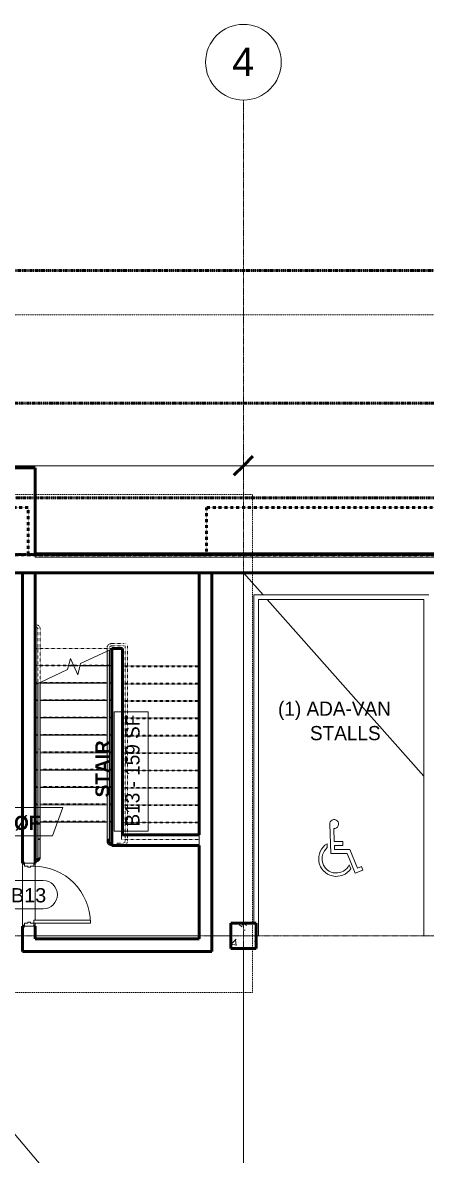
# Model space of a CAD drawing. Header units: inches. Extents: x -4218 to -1814, y 9706 to 12426.
# Drawn here: x -2640 to -2384, y 11708 to 12426 of the extents above; entities that cross this region are included whole.
import ezdxf

# ---------------------------------------------------------------- set-up
doc = ezdxf.new("R2010")
doc.units = ezdxf.units.IN
doc.header["$MEASUREMENT"] = 0
for name, pattern in [('Aligning Line 1_8_', [0.25, 0.125, -0.125]), ('Dash 1_16_', [0.125, 0.0625, -0.0625]), ('Double Dash 3_8_', [1, 0.375, -0.125, 0.125, -0.125, 0.125, -0.125]), ('Grid Line 1_2_', [0.875, 0.5, -0.125, 0.125, -0.125]), ('Overhead 1_16_', [0.101562, 0.0625, -0.039062])]:
    doc.linetypes.add(name, pattern=pattern)
for name, color, linetype, lineweight in [('0-2', 7, 'Continuous', 9), ('0-3', 147, 'Aligning Line 1_8_', 9), ('0-4', 165, 'Continuous', 5), ('0-5', 10, 'Continuous', 13), ('A-ANNO-DIMS', 211, 'Continuous', 9), ('A-ANNO-DIMS-96', 211, 'Continuous', 9), ('A-AREA-IDEN', 2, 'Continuous', 9), ('A-DETL-MEDM', 33, 'Continuous', 20), ('A-DOOR-1', 90, 'Continuous', 20), ('A-DOOR-2', 7, 'Continuous', 9), ('A-DOOR-FRAM-1', 90, 'Continuous', 20), ('A-DOOR-IDEN', 31, 'Continuous', 9), ('A-FLOR-1', 10, 'Continuous', 13), ('A-FLOR-HRAL-1', 55, 'Continuous', 9), ('A-FLOR-HRAL-2', 7, 'Continuous', 9), ('A-FLOR-HRAL-3', 7, 'Overhead 1_16_', 9), ('A-GENM', 5, 'Continuous', 9), ('A-GENM-IDEN', 13, 'Continuous', 9), ('A-WALL-1', 10, 'Continuous', 13), ('A-WALL-3', 250, 'Continuous', 50), ('A-WALL-IDEN', 211, 'Continuous', 9), ('C-PROP-LINE-1', 250, 'Double Dash 3_8_', 50), ('C-PROP-LINE-2', 91, 'Dash 1_16_', 50), ('G-ANNO-SYMB-1', 147, 'Aligning Line 1_8_', 9), ('I-WALL-1', 250, 'Continuous', 50), ('S-COLS', 52, 'Continuous', 9), ('S-COLS-1', 250, 'Continuous', 50), ('S-FNDN-2', 250, 'Continuous', 50), ('S-GRID-1', 1, 'Grid Line 1_2_', 9), ('S-GRID-IDEN', 1, 'Continuous', 9), ('S-GRID-IDEN-1', 147, 'Continuous', 9), ('S-STRS-2', 7, 'Continuous', 9), ('S-STRS-3', 7, 'Overhead 1_16_', 9), ('S-STRS-MBND-1', 7, 'Overhead 1_16_', 9), ('S-STRS-MBND-2', 7, 'Continuous', 9)]:
    doc.layers.add(name, color=color, linetype=linetype, lineweight=lineweight)
doc.styles.add('Arial', font='arial.ttf', dxfattribs={"height": 18})
doc.styles.add('Arial_1', font='arial.ttf', dxfattribs={"height": 9})
doc.styles.add('Century Gothic', font='ufonts.com_century-gothic.ttf', dxfattribs={"height": 9})
doc.styles.add('Century Gothic_B', font='GOTHICB.TTF', dxfattribs={"height": 9})
doc.dimstyles.new('OD__1_8__Tol__', dxfattribs={"dimscale": 12, "dimtxt": 9.397514, "dimasz": 1, "dimexe": 0.75, "dimexo": 0.5, "dimgap": 0.125, "dimtad": 1, "dimdec": 3, "dimrnd": 0.125, "dimzin": 3, "dimdsep": 46, "dimlunit": 4, "dimtxsty": 'Century Gothic', "dimblk1": 'OBLIQUE', "dimblk2": 'OBLIQUE', "dimsah": 1, "dimcen": 0.09, "dimdle": 0.75, "dimazin": 0, "dimtfac": 1, "dimtdec": 4, "dimtix": 1, "dimtmove": 0, "dimatfit": 3, "dimfxl": 1, "dimtvp": 1, "dimtfill": 1, "dimfrac": 2, "dimtolj": 1, "dimtzin": 0, "dimarcsym": 2})

# ---------------------------------------------------------------- blocks, each defined once
blk = doc.blocks.new('DIMBLOCK17-FLOOR PLAN - BASEMENT')
at = {"layer": 'A-ANNO-DIMS-96', "lineweight": 50}
for p, q in [((-2827.32, 12145.08), (-2821.32, 12151.08)), ((-2500.32, 12145.08), (-2494.32, 12151.08)), ((-2827.32, 12145.08), (-2833.32, 12139.08)), ((-2500.32, 12145.08), (-2506.32, 12139.08))]:
    blk.add_line(p, q, dxfattribs=at)
at = {"layer": 'A-ANNO-DIMS-96'}
for p, q in [((-2827.32, 12147.57), (-2827.32, 12136.08)), ((-2827.32, 12145.08), (-2827.32, 12147.57)), ((-2500.32, 12147.57), (-2500.32, 12136.08)), ((-2500.32, 12145.08), (-2500.32, 12147.57)), ((-2827.32, 12145.08), (-2500.32, 12145.08))]:
    blk.add_line(p, q, dxfattribs=at)
at = {"layer": 'A-ANNO-DIMS-96', "color": 0, "insert": (-2683.07, 12158.12), "char_height": 9, "width": 46.1821, "attachment_point": 1, "line_spacing_factor": 0.984502, "style": 'Century Gothic', "bg_fill": 3, "box_fill_scale": 1.25, "bg_fill_color": 256, "bg_fill_true_color": 13158600, "bg_fill_transparency": 0}
blk.add_mtext('27\' - 3"', dxfattribs=at)
blk = doc.blocks.new('_Oblique')
at = {"color": 0, "linetype": 'ByBlock', "lineweight": -2}
blk.add_line((-0.5, -0.5), (0.5, 0.5), dxfattribs=at)
blk = doc.blocks.new('DIMBLOCK18-FLOOR PLAN - BASEMENT')
at = {"layer": 'A-ANNO-DIMS-96', "lineweight": 50}
for p, q in [((-2500.32, 12145.08), (-2494.32, 12151.08)), ((-2173.32, 12145.08), (-2167.32, 12151.08)), ((-2500.32, 12145.08), (-2506.32, 12139.08)), ((-2173.32, 12145.08), (-2179.32, 12139.08))]:
    blk.add_line(p, q, dxfattribs=at)
at = {"layer": 'A-ANNO-DIMS-96'}
for p, q in [((-2500.32, 12147.57), (-2500.32, 12136.08)), ((-2500.32, 12145.08), (-2500.32, 12147.57)), ((-2173.32, 12147.57), (-2173.32, 12136.08)), ((-2173.32, 12145.08), (-2173.32, 12147.57)), ((-2500.32, 12145.08), (-2164.32, 12145.08))]:
    blk.add_line(p, q, dxfattribs=at)
at = {"layer": 'A-ANNO-DIMS-96', "color": 0, "insert": (-2356.07, 12158.12), "char_height": 9, "width": 46.1821, "attachment_point": 1, "line_spacing_factor": 0.984502, "style": 'Century Gothic', "bg_fill": 3, "box_fill_scale": 1.25, "bg_fill_color": 256, "bg_fill_true_color": 13158600, "bg_fill_transparency": 0}
blk.add_mtext('27\' - 3"', dxfattribs=at)
blk = doc.blocks.new('Concrete-Rectangular-Column - ONE-V28-FLOOR PLAN - BASEMENT')
at = {"layer": 'S-COLS'}
h = blk.add_hatch(dxfattribs=at)
h.set_pattern_fill('FP_33', color=256, style=0, pattern_type=2)
h.set_pattern_definition([(50, (2500.324, -11847.19), (27.5427, -2.40992), [2.88, -31.68]), (355, (2500.324, -11847.19), (-5.327844, 28.884266), [2.304, -25.344]), (100.451, (2502.62, -11847.39), (22.215316, 26.47393), [2.448, -26.924]), (46.184, (2500.324, -11839.51), (40.98187, -6.35642), [4.32, -47.52]), (96.636, (2503.74, -11840.04), (35.89075, 37.40619), [3.671, -40.386]), (351.184, (2500.324, -11839.51), (35.89097, 37.40622), [3.456, -38.016]), (21, (2504.164, -11841.43), (22.921036, -15.46073), [2.88, -31.68]), (326, (2504.164, -11841.43), (9.34353, 27.84574), [2.304, -25.344]), (71.451, (2506.074, -11842.718), (32.26477, 12.38442), [2.448, -26.924]), (37.5, (2500.324, -11847.189), (0.466855, 12.782707), [1.267, -23.77, 1.267, -24.461, -25.44]), (37.5, (2500.324, -11847.189), (0.466855, 12.782707), [-50.765, 1.267, -24.173]), (7.5, (2500.324, -11847.189), (10.10159, 15.14509), [1.267, -13.402, 1.267, -23.194, -9.696]), (7.5, (2500.324, -11847.189), (10.10159, 15.14509), [-39.13, 1.267, -8.429]), (327.5, (2491.761, -11847.189), (20.499161, -0.86578), [1.267, -8.333, 1.267, -28.685, -39.744]), (327.5, (2491.761, -11847.189), (20.499161, -0.86578), [-39.552, 1.267, -38.477]), (317.5, (2487.921, -11847.189), (22.39478, 3.844288), [1.267, -11.213, 1.267, -18.624, -28.224]), (317.5, (2487.921, -11847.189), (22.39478, 3.844288), [-32.371, 1.267, -26.957])])
h.paths.add_polyline_path([(8, -8), (8, 8), (-8, 8), (-8, -8), (6.5, -8)], flags=0)
at = {"layer": 'S-COLS-1'}
for p, q in [((8, 8), (-8, 8)), ((-8, 8), (-8, -8)), ((8, -8), (8, 8)), ((-8, -8), (8, -8))]:
    blk.add_line(p, q, dxfattribs=at)
blk = doc.blocks.new('Family - ___-1878357-FLOOR PLAN - BASEMENT')
at = {"layer": 'C-PROP-LINE-1'}
for p, q in [((-3989.61, 12268.69), (-1910.95, 12268.69)), ((-3929.52, 12184.69), (-1910.95, 12184.69)), ((-3869.45, 12124.69), (-1910.95, 12124.69))]:
    blk.add_line(p, q, dxfattribs=at)
blk = doc.blocks.new('Family - ___-1878392-FLOOR PLAN - BASEMENT')
at = {"layer": 'C-PROP-LINE-1'}
blk.add_line((-3833.41, 12088.69), (-1910.95, 12088.69), dxfattribs=at)
blk = doc.blocks.new('Grid - Grid Head - Circle-50561-FLOOR PLAN - BASEMENT')
at = {"layer": 'S-GRID-IDEN-1'}
for start, end in [(360, 180), (180, 360)]:
    blk.add_arc((0, 0), 0.25, start, end, dxfattribs=at)
blk = doc.blocks.new('HOLLOW METAL - STAIR DOOR 3-0 x 7-0-2008640-FLOOR PLAN - BASEMENT')
at = {"layer": 'A-DOOR-1'}
for p, q in [((18, 39.25), (16.25, 39.25)), ((16.25, 39.25), (16.25, 3.25)), ((18, 3.25), (18, 39.25)), ((16.25, 3.25), (18, 3.25))]:
    blk.add_line(p, q, dxfattribs=at)
at = {"layer": 'A-DOOR-2'}
blk.add_arc((18, 3.25), 36, 90, 180, dxfattribs=at)
at = {"layer": 'A-DOOR-FRAM-1'}
for p, q in [((-18, 3.25), (-20, 3.25)), ((-20, 3.25), (-20, -2.5)), ((-18, 1.3125), (-18, 3.25)), ((-17.375, 1.3125), (-18, 1.3125)), ((-17.375, -0.5625), (-17.375, 1.3125)), ((18, 1.3125), (17.375, 1.3125)), ((17.375, 1.3125), (17.375, -0.5625)), ((18, 3.25), (18, 1.3125)), ((20, 3.25), (18, 3.25)), ((20, -2.5), (20, 3.25)), ((-20, -2.5), (-18, -2.5)), ((-18, -2.5), (-18, -0.5625)), ((-18, -0.5625), (-17.375, -0.5625)), ((17.375, -0.5625), (18, -0.5625)), ((18, -0.5625), (18, -2.5)), ((18, -2.5), (20, -2.5))]:
    blk.add_line(p, q, dxfattribs=at)
blk = doc.blocks.new('Top Rail Type - Top Rail_Internal_-2365500-FLOOR PLAN - BASEMENT')
at = {"layer": 'A-FLOR-HRAL-1'}
blk.add_hatch(color=256, dxfattribs=at).paths.add_polyline_path([(-2629.87, 11965.51), (-2629.95, 11965.52), (-2629.95, 11965.51)], flags=0)
at = {"layer": 'A-FLOR-HRAL-2'}
for points in [[(-2629.95, 11908.93), (-2629.87, 11908.94), (-2629.84, 11965.52), (-2629.95, 11965.51), (-2630.06, 11965.51), (-2630.03, 11918.1), (-2630.03, 11908.93)], [(-2630.7, 11907.86), (-2629.2, 11907.86), (-2629.24, 11908.93), (-2630.7, 11908.93), (-2630.69, 11908.04)], [(-2630.04, 11896.81), (-2629.86, 11896.81), (-2629.86, 11907.86), (-2630.04, 11907.86), (-2630.04, 11897.32)], [(-2632.32, 11894.73), (-2632.32, 11894.73), (-2631.95, 11894.73), (-2631.95, 11894.91), (-2632.32, 11894.88), (-2632.32, 11894.73)]]:
    blk.add_hatch(color=256, dxfattribs=at).paths.add_polyline_path(points, flags=0)
h = blk.add_hatch(color=256, dxfattribs=at)
h.paths.add_polyline_path([(-2630, 11894.87), (-2629.69, 11895.32), (-2629.97, 11894.92)], flags=0)
h.paths.add_polyline_path([(-2630.9, 11894.27), (-2630.09, 11894.8), (-2630.34, 11894.64), (-2630.8, 11894.34)], flags=0)
h.paths.add_polyline_path([(-2631.51, 11894.73), (-2631.32, 11894.81), (-2630.54, 11895.25), (-2630.53, 11895.27), (-2630.17, 11895.67), (-2630.13, 11895.79), (-2629.87, 11896.5), (-2629.87, 11896.81), (-2630.04, 11896.81), (-2630.25, 11896.01), (-2630.36, 11895.79), (-2630.48, 11895.65), (-2630.64, 11895.39), (-2631.16, 11895.12), (-2631.51, 11894.99), (-2631.72, 11894.96), (-2631.95, 11894.91), (-2631.95, 11894.73), (-2631.64, 11894.73)], flags=0)
for p, q in [((-2630.7, 11966.92), (-2630.7, 11909.33)), ((-2629.2, 11909.33), (-2629.2, 11966.92)), ((-2630.03, 11965.51), (-2629.87, 11965.51)), ((-2630.7, 11907.86), (-2630.7, 11896.81)), ((-2629.2, 11896.81), (-2629.2, 11907.86)), ((-2631.95, 11895.56), (-2632.32, 11895.56)), ((-2632.32, 11894.06), (-2631.95, 11894.06))]:
    blk.add_line(p, q, dxfattribs=at)
at = {"layer": 'A-FLOR-HRAL-2', "flags": 128}
for points in [[(-2630.7, 11907.86), (-2630.7, 11907.97), (-2630.7, 11908.08), (-2630.7, 11908.19), (-2630.7, 11908.3), (-2630.7, 11908.41), (-2630.7, 11908.52), (-2630.7, 11908.62), (-2630.7, 11908.73), (-2630.7, 11908.83), (-2630.7, 11908.93), (-2630.7, 11909.03), (-2630.7, 11909.13), (-2630.7, 11909.23), (-2630.7, 11909.32), (-2630.7, 11909.33)], [(-2629.2, 11909.33), (-2629.2, 11909.23), (-2629.2, 11909.14), (-2629.2, 11909.04), (-2629.2, 11908.94), (-2629.2, 11908.83), (-2629.2, 11908.73), (-2629.2, 11908.63), (-2629.2, 11908.52), (-2629.2, 11908.41), (-2629.2, 11908.3), (-2629.2, 11908.19), (-2629.2, 11908.09), (-2629.2, 11907.98), (-2629.2, 11907.87), (-2629.2, 11907.86)], [(-2631.95, 11894.06), (-2631.84, 11894.07), (-2631.73, 11894.07), (-2631.62, 11894.08), (-2631.51, 11894.1), (-2631.4, 11894.12), (-2631.3, 11894.14), (-2631.19, 11894.17), (-2631.08, 11894.2), (-2630.98, 11894.24), (-2630.88, 11894.28), (-2630.78, 11894.33), (-2630.68, 11894.38), (-2630.58, 11894.43), (-2630.49, 11894.48), (-2630.4, 11894.54), (-2630.31, 11894.61), (-2630.22, 11894.68), (-2630.14, 11894.75), (-2630.05, 11894.82), (-2629.98, 11894.9), (-2629.9, 11894.98), (-2629.83, 11895.06), (-2629.76, 11895.15), (-2629.7, 11895.24), (-2629.63, 11895.33), (-2629.58, 11895.42), (-2629.52, 11895.52), (-2629.47, 11895.62), (-2629.43, 11895.72), (-2629.39, 11895.82), (-2629.35, 11895.92), (-2629.31, 11896.03), (-2629.28, 11896.13), (-2629.26, 11896.24), (-2629.24, 11896.35), (-2629.22, 11896.46), (-2629.21, 11896.57), (-2629.2, 11896.67), (-2629.2, 11896.78), (-2629.2, 11896.81)], [(-2630.7, 11896.81), (-2630.7, 11896.76), (-2630.7, 11896.71), (-2630.71, 11896.66), (-2630.71, 11896.62), (-2630.72, 11896.57), (-2630.73, 11896.52), (-2630.75, 11896.47), (-2630.76, 11896.42), (-2630.78, 11896.37), (-2630.8, 11896.33), (-2630.82, 11896.28), (-2630.84, 11896.24), (-2630.86, 11896.19), (-2630.89, 11896.15), (-2630.92, 11896.11), (-2630.95, 11896.07), (-2630.98, 11896.03), (-2631.01, 11895.99), (-2631.04, 11895.95), (-2631.08, 11895.92), (-2631.11, 11895.88), (-2631.15, 11895.85), (-2631.19, 11895.82), (-2631.23, 11895.79), (-2631.27, 11895.76), (-2631.32, 11895.74), (-2631.36, 11895.71), (-2631.4, 11895.69), (-2631.45, 11895.67), (-2631.5, 11895.65), (-2631.54, 11895.63), (-2631.59, 11895.62), (-2631.64, 11895.6), (-2631.69, 11895.59), (-2631.74, 11895.58), (-2631.79, 11895.58), (-2631.84, 11895.57), (-2631.89, 11895.57), (-2631.94, 11895.56), (-2631.95, 11895.56)]]:
    blk.add_lwpolyline(points, dxfattribs=at)
blk = doc.blocks.new('Top Rail Type - Top Rail_Internal_-V38-FLOOR PLAN - BASEMENT')
at = {"layer": 'A-FLOR-HRAL-2'}
blk.add_hatch(color=256, dxfattribs=at).paths.add_polyline_path([(-2630.05, 11908.93), (-2630.03, 11908.94), (-2630.06, 11965.52), (-2629.84, 11965.51), (-2629.87, 11910.38), (-2629.85, 11908.93), (-2629.2, 11908.93), (-2629.2, 12007.68), (-2630.7, 12006.98), (-2630.7, 11908.93), (-2630.07, 11908.93)], flags=0)
h = blk.add_hatch(color=256, dxfattribs=at)
h.paths.add_polyline_path([(-2629.2, 11896.81), (-2629.2, 11907.86), (-2629.86, 11907.86), (-2629.86, 11896.81)], flags=0)
h.paths.add_polyline_path([(-2630.04, 11896.81), (-2630.05, 11907.86), (-2630.7, 11907.86), (-2630.7, 11896.81), (-2630.08, 11896.81)], flags=0)
h = blk.add_hatch(color=256, dxfattribs=at)
h.paths.add_polyline_path([(-2632.32, 11894.06), (-2631.95, 11894.06), (-2631.95, 11894.73), (-2632.32, 11894.73), (-2632.32, 11894.27)], flags=0)
h.paths.add_polyline_path([(-2632.32, 11894.91), (-2631.95, 11894.91), (-2631.95, 11895.56), (-2632.32, 11895.56), (-2632.32, 11894.96)], flags=0)
h = blk.add_hatch(color=256, dxfattribs=at)
h.paths.add_polyline_path([(-2631.95, 11894.06), (-2630.9, 11894.27), (-2630, 11894.87), (-2629.41, 11895.76), (-2629.22, 11896.81), (-2629.87, 11896.81), (-2629.89, 11896.29), (-2630.13, 11895.79), (-2630.09, 11895.79), (-2630.32, 11895.47), (-2630.87, 11895.01), (-2631.09, 11894.93), (-2631.51, 11894.73), (-2631.95, 11894.73), (-2631.95, 11894.27)], flags=0)
h.paths.add_polyline_path([(-2631.95, 11894.91), (-2631.16, 11895.12), (-2630.59, 11895.46), (-2630.14, 11896.26), (-2630.11, 11896.4), (-2630.08, 11896.64), (-2630.08, 11896.81), (-2630.7, 11896.81), (-2630.87, 11896.19), (-2631.32, 11895.73), (-2631.95, 11895.56), (-2631.95, 11894.95)], flags=0)
for p, q in [((-2629.2, 12007.68), (-2630.7, 12006.98)), ((-2630.7, 11908.93), (-2630.7, 12006.98)), ((-2629.2, 11908.93), (-2629.2, 12007.68)), ((-2630.7, 11907.86), (-2630.7, 11908.93)), ((-2630.7, 11896.81), (-2630.7, 11907.86)), ((-2629.2, 11907.86), (-2629.2, 11908.93)), ((-2629.2, 11896.81), (-2629.2, 11907.86)), ((-2632.32, 11895.56), (-2631.95, 11895.56)), ((-2632.32, 11894.06), (-2631.95, 11894.06))]:
    blk.add_line(p, q, dxfattribs=at)
for radius in [2.75, 1.25]:
    blk.add_arc((-2631.95, 11896.81), radius, 270, 0, dxfattribs=at)
at = {"layer": 'A-FLOR-HRAL-3'}
for p, q in [((-2632.57, 12042.81), (-2632.57, 12044.31)), ((-2631.95, 12044.31), (-2632.57, 12044.31)), ((-2631.95, 12042.81), (-2632.57, 12042.81)), ((-2630.7, 12029.77), (-2630.7, 12041.56)), ((-2629.2, 12029.77), (-2629.2, 12041.56)), ((-2630.7, 12028.7), (-2630.7, 12029.77)), ((-2630.7, 12006.98), (-2630.7, 12028.7)), ((-2629.2, 12028.7), (-2629.2, 12029.77)), ((-2629.2, 12007.68), (-2629.2, 12028.7))]:
    blk.add_line(p, q, dxfattribs=at)
for radius in [2.75, 1.25]:
    blk.add_arc((-2631.95, 12041.56), radius, 0, 90, dxfattribs=at)
blk = doc.blocks.new('Top Rail Type - Top Rail_Internal_-2385970-FLOOR PLAN - BASEMENT')
at = {"layer": 'A-FLOR-HRAL-1'}
blk.add_hatch(color=256, dxfattribs=at).paths.add_polyline_path([(-2586, 11965.51), (-2586.07, 11965.52), (-2586.07, 11965.51)], flags=0)
at = {"layer": 'A-FLOR-HRAL-2'}
for points in [[(-2586.07, 11908.68), (-2586, 11908.69), (-2585.97, 11965.52), (-2586.07, 11965.51), (-2586.18, 11965.51), (-2586.15, 11910.56), (-2586.15, 11908.68)], [(-2585.54, 11907.61), (-2585.32, 11907.61), (-2585.36, 11908.68), (-2586.82, 11908.68), (-2586.8, 11907.61), (-2585.62, 11907.61)], [(-2586.07, 11907.19), (-2585.98, 11907.19), (-2586.02, 11907.61), (-2586.17, 11907.61), (-2586.15, 11907.19)], [(-2584.39, 11905.09), (-2584.37, 11905.1), (-2584.07, 11905.11), (-2584.07, 11905.28), (-2584.88, 11905.49), (-2585.16, 11905.65), (-2585.22, 11905.71), (-2585.5, 11905.88), (-2585.77, 11906.4), (-2585.9, 11906.75), (-2585.93, 11906.95), (-2586.02, 11907.19), (-2586.15, 11907.19), (-2586.13, 11906.65), (-2585.63, 11905.78), (-2585.61, 11905.77), (-2585.22, 11905.41), (-2585.1, 11905.37), (-2584.39, 11905.11)], [(-2583.7, 11905.1), (-2583.7, 11905.28), (-2584.07, 11905.28), (-2584.07, 11905.1), (-2583.74, 11905.1)]]:
    blk.add_hatch(color=256, dxfattribs=at).paths.add_polyline_path(points, flags=0)
for p, q in [((-2586.82, 11966.92), (-2586.82, 11909.08)), ((-2585.32, 11909.08), (-2585.32, 11966.92)), ((-2586.15, 11965.51), (-2586, 11965.51)), ((-2586.82, 11907.61), (-2586.82, 11907.19)), ((-2585.32, 11907.19), (-2585.32, 11907.61)), ((-2583.7, 11905.94), (-2584.07, 11905.94)), ((-2584.07, 11904.44), (-2583.7, 11904.44))]:
    blk.add_line(p, q, dxfattribs=at)
at = {"layer": 'A-FLOR-HRAL-2', "flags": 128}
for points in [[(-2586.82, 11907.61), (-2586.82, 11907.72), (-2586.82, 11907.83), (-2586.82, 11907.94), (-2586.82, 11908.05), (-2586.82, 11908.16), (-2586.82, 11908.27), (-2586.82, 11908.37), (-2586.82, 11908.48), (-2586.82, 11908.58), (-2586.82, 11908.68), (-2586.82, 11908.78), (-2586.82, 11908.88), (-2586.82, 11908.98), (-2586.82, 11909.07), (-2586.82, 11909.08)], [(-2586.82, 11907.19), (-2586.82, 11907.08), (-2586.81, 11906.97), (-2586.8, 11906.86), (-2586.79, 11906.75), (-2586.77, 11906.64), (-2586.74, 11906.54), (-2586.72, 11906.43), (-2586.68, 11906.32), (-2586.65, 11906.22), (-2586.61, 11906.12), (-2586.56, 11906.02), (-2586.51, 11905.92), (-2586.46, 11905.82), (-2586.4, 11905.73), (-2586.34, 11905.64), (-2586.28, 11905.55), (-2586.21, 11905.46), (-2586.14, 11905.38), (-2586.07, 11905.29), (-2585.99, 11905.22), (-2585.91, 11905.14), (-2585.83, 11905.07), (-2585.74, 11905), (-2585.65, 11904.94), (-2585.56, 11904.88), (-2585.47, 11904.82), (-2585.37, 11904.76), (-2585.27, 11904.71), (-2585.17, 11904.67), (-2585.07, 11904.63), (-2584.97, 11904.59), (-2584.86, 11904.55), (-2584.76, 11904.53), (-2584.65, 11904.5), (-2584.54, 11904.48), (-2584.43, 11904.46), (-2584.32, 11904.45), (-2584.21, 11904.44), (-2584.1, 11904.44), (-2584.07, 11904.44)], [(-2585.32, 11909.08), (-2585.32, 11908.98), (-2585.32, 11908.89), (-2585.32, 11908.79), (-2585.32, 11908.69), (-2585.32, 11908.58), (-2585.32, 11908.48), (-2585.32, 11908.38), (-2585.32, 11908.27), (-2585.32, 11908.16), (-2585.32, 11908.05), (-2585.32, 11907.94), (-2585.32, 11907.84), (-2585.32, 11907.73), (-2585.32, 11907.62), (-2585.32, 11907.61)], [(-2584.07, 11905.94), (-2584.12, 11905.94), (-2584.17, 11905.94), (-2584.22, 11905.95), (-2584.27, 11905.96), (-2584.32, 11905.96), (-2584.37, 11905.98), (-2584.42, 11905.99), (-2584.47, 11906), (-2584.51, 11906.02), (-2584.56, 11906.04), (-2584.61, 11906.06), (-2584.65, 11906.08), (-2584.69, 11906.1), (-2584.74, 11906.13), (-2584.78, 11906.16), (-2584.82, 11906.19), (-2584.86, 11906.22), (-2584.9, 11906.25), (-2584.93, 11906.28), (-2584.97, 11906.32), (-2585, 11906.36), (-2585.04, 11906.39), (-2585.07, 11906.43), (-2585.1, 11906.47), (-2585.13, 11906.51), (-2585.15, 11906.56), (-2585.18, 11906.6), (-2585.2, 11906.64), (-2585.22, 11906.69), (-2585.24, 11906.74), (-2585.26, 11906.78), (-2585.27, 11906.83), (-2585.28, 11906.88), (-2585.3, 11906.93), (-2585.31, 11906.98), (-2585.31, 11907.03), (-2585.32, 11907.08), (-2585.32, 11907.13), (-2585.32, 11907.18), (-2585.32, 11907.19)]]:
    blk.add_lwpolyline(points, dxfattribs=at)
blk = doc.blocks.new('Top Rail Type - Top Rail_Internal_-V40-FLOOR PLAN - BASEMENT')
at = {"layer": 'A-FLOR-HRAL-2'}
for points in [[(-2586.27, 12018.77), (-2585.32, 12018.77), (-2585.32, 12028.14), (-2586.82, 12027.44), (-2586.82, 12018.77)], [(-2586.82, 11908.68), (-2586.15, 11908.69), (-2586.18, 11965.52), (-2585.97, 11965.51), (-2586, 11910.14), (-2585.98, 11908.68), (-2585.32, 11908.68), (-2585.32, 12017.7), (-2586.82, 12017.7), (-2586.82, 11918.1)]]:
    blk.add_hatch(color=256, dxfattribs=at).paths.add_polyline_path(points, flags=0)
h = blk.add_hatch(color=256, dxfattribs=at)
h.paths.add_polyline_path([(-2586.82, 11907.19), (-2586.17, 11907.19), (-2586.17, 11907.61), (-2586.82, 11907.61)], flags=0)
h.paths.add_polyline_path([(-2585.93, 11907.19), (-2585.32, 11907.19), (-2585.32, 11907.61), (-2585.98, 11907.57), (-2585.94, 11907.19)], flags=0)
h = blk.add_hatch(color=256, dxfattribs=at)
h.paths.add_polyline_path([(-2584.07, 11904.44), (-2584.07, 11905.1), (-2584.61, 11905.14), (-2584.6, 11905.17), (-2585.4, 11905.54), (-2585.69, 11905.85), (-2585.96, 11906.25), (-2586.02, 11906.45), (-2586.15, 11906.78), (-2586.15, 11907.19), (-2586.82, 11907.19), (-2586.61, 11906.14), (-2586.02, 11905.24), (-2585.13, 11904.65), (-2584.39, 11904.5)], flags=0)
h.paths.add_polyline_path([(-2584.07, 11905.28), (-2584.07, 11905.94), (-2584.7, 11906.11), (-2585.16, 11906.56), (-2585.32, 11907.19), (-2585.98, 11907.19), (-2585.77, 11906.4), (-2585.43, 11905.84), (-2584.62, 11905.38), (-2584.52, 11905.35), (-2584.25, 11905.32)], flags=0)
h = blk.add_hatch(color=256, dxfattribs=at)
h.paths.add_polyline_path([(-2583.7, 11904.44), (-2583.7, 11905.1), (-2584.07, 11905.06), (-2584.07, 11904.44), (-2583.77, 11904.44)], flags=0)
h.paths.add_polyline_path([(-2583.77, 11905.28), (-2583.7, 11905.32), (-2583.7, 11905.94), (-2584.07, 11905.94), (-2584.07, 11905.28)], flags=0)
for p, q in [((-2585.32, 12028.14), (-2586.82, 12027.44)), ((-2586.82, 12018.77), (-2586.82, 12027.44)), ((-2585.32, 12018.77), (-2585.32, 12028.14)), ((-2586.82, 12017.7), (-2586.82, 12018.77)), ((-2586.82, 11908.68), (-2586.82, 12017.7)), ((-2585.32, 12017.7), (-2585.32, 12018.77)), ((-2585.32, 11908.68), (-2585.32, 12017.7)), ((-2586.82, 11907.61), (-2586.82, 11908.68)), ((-2586.82, 11907.19), (-2586.82, 11907.61)), ((-2585.32, 11907.61), (-2585.32, 11908.68)), ((-2585.32, 11907.19), (-2585.32, 11907.61)), ((-2583.7, 11905.94), (-2584.07, 11905.94)), ((-2583.7, 11904.44), (-2584.07, 11904.44))]:
    blk.add_line(p, q, dxfattribs=at)
for radius in [2.75, 1.25]:
    blk.add_arc((-2584.07, 11907.19), radius, 180, 270, dxfattribs=at)
at = {"layer": 'A-FLOR-HRAL-3'}
for p, q in [((-2584.07, 12032.31), (-2576.57, 12032.31)), ((-2576.57, 12032.31), (-2574.57, 12032.31)), ((-2573.82, 12031.56), (-2573.82, 12030.63)), ((-2586.82, 12027.44), (-2586.82, 12029.56)), ((-2585.32, 12028.14), (-2585.32, 12029.56)), ((-2584.07, 12030.81), (-2576.57, 12030.81)), ((-2576.57, 12030.81), (-2575.32, 12030.81)), ((-2575.32, 12030.81), (-2575.32, 12030.63)), ((-2575.32, 12030.63), (-2575.32, 11908.68)), ((-2573.82, 12030.63), (-2573.82, 11908.68)), ((-2580.32, 11904.44), (-2580.32, 11905.94)), ((-2576.57, 11905.94), (-2580.32, 11905.94)), ((-2576.57, 11904.44), (-2580.32, 11904.44)), ((-2575.32, 11908.68), (-2575.32, 11907.61)), ((-2575.32, 11907.61), (-2575.32, 11907.19)), ((-2573.82, 11908.68), (-2573.82, 11907.61)), ((-2573.82, 11907.61), (-2573.82, 11907.19))]:
    blk.add_line(p, q, dxfattribs=at)
for centre, radius, start, end in [((-2584.07, 12029.56), 2.75, 90, 180), ((-2584.07, 12029.56), 1.25, 90, 180), ((-2576.57, 11907.19), 1.25, 270, 0), ((-2576.57, 11907.19), 2.75, 270, 0)]:
    blk.add_arc(centre, radius, start, end, dxfattribs=at)

msp = doc.modelspace()

# ---------------------------------------------------------------- linework, layer by layer
at = {"layer": 'A-AREA-IDEN', "flags": 128}
msp.add_lwpolyline([(-2582.20747, 11913.38033), (-2582.20747, 11989.15041), (-2560.71141, 11989.15041), (-2560.71141, 11913.38033)], close=True, dxfattribs=at)
at = {"layer": 'A-DETL-MEDM'}
for p, q in [((-2444.89725, 11899.30515), (-2445.62098, 11917.93393)), ((-2443.02371, 11915.15475), (-2442.73331, 11906.89304)), ((-2447.15566, 11902.99629), (-2447.31153, 11905.4195)), ((-2442.73331, 11906.89304), (-2437.3154, 11906.89304)), ((-2437.3154, 11904.40562), (-2442.63668, 11904.40562)), ((-2442.63668, 11904.40562), (-2442.50459, 11901.79257)), ((-2437.3154, 11906.89304), (-2437.3154, 11904.40562)), ((-2434.52096, 11899.30515), (-2444.89725, 11899.30515)), ((-2442.50459, 11901.79257), (-2432.85201, 11901.79257)), ((-2429.38418, 11886.76816), (-2434.52096, 11899.30515)), ((-2432.85201, 11901.79257), (-2428.02627, 11890.01473)), ((-2432.19659, 11889.63566), (-2433.2125, 11892.13535)), ((-2424.50424, 11888.77203), (-2429.38418, 11886.76816)), ((-2428.02627, 11890.01473), (-2425.44909, 11891.07301)), ((-2425.44909, 11891.07301), (-2424.50424, 11888.77203))]:
    msp.add_line(p, q, dxfattribs=at)
for centre, radius, start, end in [((-2442.78864, 11917.96709), 2.82214, 265.22213544, 186.53306266), ((-2441.41687, 11895.98317), 11.19395, 121.76720315, 325.4553172), ((-2441.41687, 11895.98317), 9.06187, 129.29327274, 334.8735667)]:
    msp.add_arc(centre, radius, start, end, dxfattribs=at)
at = {"layer": 'A-DOOR-IDEN'}
for p, q in [((-2627.32374, 11882.1894), (-2645.32374, 11882.1894)), ((-2645.32374, 11864.1894), (-2627.32374, 11864.1894))]:
    msp.add_line(p, q, dxfattribs=at)
msp.add_arc((-2627.32374, 11873.1894), 9, 270, 90, dxfattribs=at)
at = {"layer": 'A-FLOR-1'}
for p, q in [((-2500.32374, 12077.1894), (-2487.88352, 12063.1894)), ((-2500.32374, 12077.1894), (-2500.32374, 11855.1894)), ((-2485.21776, 12060.1894), (-2385.82374, 11948.33313)), ((-2632.32374, 11893.1894), (-2632.32374, 11856.9394)), ((-2632.32374, 11855.1894), (-2632.32374, 11853.1894)), ((-2632.32374, 11847.1894), (-2528.32374, 11847.1894)), ((-2520.32374, 11847.1894), (-2508.32374, 11847.1894)), ((-2500.32374, 11550.82814), (-2750.30424, 11844.8144)), ((-2500.32374, 11839.1894), (-2500.32374, 11550.82814))]:
    msp.add_line(p, q, dxfattribs=at)
at = {"layer": 'A-GENM'}
for p, q in [((-2382.82374, 12063.1894), (-2493.82374, 12063.1894)), ((-2493.82374, 12063.1894), (-2493.82374, 11855.1894)), ((-2490.82374, 11847.1894), (-2490.82374, 12060.1894)), ((-2490.82374, 12060.1894), (-2385.82374, 12060.1894)), ((-2385.82374, 12060.1894), (-2385.82374, 11847.1894)), ((-2492.32374, 11847.1894), (-2490.82374, 11847.1894)), ((-2385.82374, 11847.1894), (-2382.82374, 11847.1894))]:
    msp.add_line(p, q, dxfattribs=at)
at = {"layer": 'A-WALL-1'}
for p, q in [((-2632.32374, 12087.1894), (-2632.32374, 12089.1894)), ((-2632.32374, 12087.1894), (-1933.32374, 12087.1894)), ((-2583.07374, 11911.1894), (-2583.07374, 12028.5644)), ((-2577.57374, 12028.5644), (-2583.07374, 12028.5644)), ((-2577.57374, 11911.1894), (-2577.57374, 12028.5644)), ((-2583.07374, 11910.5644), (-2583.07374, 11911.1894)), ((-2583.07374, 11905.0644), (-2583.07374, 11910.5644)), ((-2577.57374, 11910.5644), (-2577.57374, 11911.1894)), ((-2528.32374, 11910.5644), (-2577.57374, 11910.5644)), ((-2528.32374, 11910.5644), (-2528.32374, 11911.1894)), ((-2528.32374, 11905.0644), (-2528.32374, 11910.5644)), ((-2528.32374, 11905.0644), (-2583.07374, 11905.0644)), ((-2528.32374, 11904.4394), (-2528.32374, 11905.0644)), ((-2640.32374, 11853.1894), (-2640.32374, 11893.1894)), ((-2632.32374, 11893.1894), (-2632.32374, 11856.9394)), ((-2632.32374, 11855.1894), (-2632.32374, 11853.1894))]:
    msp.add_line(p, q, dxfattribs=at)
at = {"layer": 'A-WALL-3'}
for p, q in [((-2640.32374, 12077.1894), (-2640.32374, 11893.1894)), ((-2632.32374, 12077.1894), (-2640.32374, 12077.1894)), ((-2632.32374, 11893.1894), (-2632.32374, 12077.1894)), ((-2528.32374, 12077.1894), (-2528.32374, 11911.1894)), ((-2520.32374, 12077.1894), (-2528.32374, 12077.1894)), ((-2520.32374, 11845.1894), (-2520.32374, 12077.1894)), ((-2528.32374, 11904.4394), (-2528.32374, 11845.1894)), ((-2640.32374, 11893.1894), (-2639.07374, 11893.1894)), ((-2633.32374, 11893.1894), (-2632.32374, 11893.1894)), ((-2640.32374, 11853.1894), (-2640.32374, 11837.1894)), ((-2639.07374, 11853.1894), (-2640.32374, 11853.1894)), ((-2632.32374, 11853.1894), (-2633.32374, 11853.1894)), ((-2632.32374, 11845.1894), (-2632.32374, 11853.1894)), ((-2528.32374, 11845.1894), (-2632.32374, 11845.1894)), ((-2520.32374, 11837.1894), (-2520.32374, 11845.1894)), ((-2640.32374, 11837.1894), (-2632.32374, 11837.1894)), ((-2632.32374, 11837.1894), (-2520.32374, 11837.1894))]:
    msp.add_line(p, q, dxfattribs=at)
at = {"layer": 'A-WALL-IDEN'}
for p, q in [((-2614.92256, 11928.46025), (-2689.84845, 11928.46025)), ((-2621.47402, 11910.46025), (-2614.92256, 11928.46025)), ((-2696.39992, 11910.46025), (-2621.47402, 11910.46025))]:
    msp.add_line(p, q, dxfattribs=at)
at = {"layer": 'C-PROP-LINE-2'}
for p, q in [((-2636.92374, 12118.5894), (-3860.72374, 12118.5894)), ((-2636.92374, 12118.5894), (-2636.92374, 12088.5894)), ((-2523.72374, 12088.5894), (-2523.72374, 12118.5894)), ((-2068.92374, 12118.5894), (-2523.72374, 12118.5894)), ((-2099.26202, 12088.5894), (-3832.16202, 12088.5894)), ((-2636.92374, 12088.5894), (-2523.72374, 12088.5894))]:
    msp.add_line(p, q, dxfattribs=at)
at = {"layer": 'G-ANNO-SYMB-1'}
for p, q in [((-1910.95031, 12240.74859), (-4009.5295, 12240.74859)), ((-2494.60857, 12126.90448), (-2732.74303, 12126.90448)), ((-2494.60857, 12126.90448), (-2494.60857, 11811.24352)), ((-2494.60857, 11811.24352), (-2732.74303, 11811.24352))]:
    msp.add_line(p, q, dxfattribs=at)
at = {"layer": 'I-WALL-1'}
for p, q in [((-2583.69874, 12029.1894), (-2583.69874, 11911.1894)), ((-2583.07374, 12029.1894), (-2583.69874, 12029.1894)), ((-2577.57374, 12029.1894), (-2583.07374, 12029.1894)), ((-2576.94874, 12029.1894), (-2577.57374, 12029.1894)), ((-2576.94874, 11911.1894), (-2576.94874, 12029.1894)), ((-2583.69874, 11911.1894), (-2583.69874, 11905.0644)), ((-2528.32374, 11911.1894), (-2576.94874, 11911.1894)), ((-2583.69874, 11905.0644), (-2583.69874, 11904.4394)), ((-2583.69874, 11904.4394), (-2528.32374, 11904.4394))]:
    msp.add_line(p, q, dxfattribs=at)
at = {"layer": 'S-FNDN-2'}
for p, q in [((-1931.32374, 12089.1894), (-2632.32374, 12089.1894)), ((-2826.12374, 12077.1894), (-1943.32374, 12077.1894))]:
    msp.add_line(p, q, dxfattribs=at)
at = {"layer": 'S-GRID-1'}
msp.add_line((-1814.20638, 11847.1894), (-4168.71446, 11847.1894), dxfattribs=at)
at = {"layer": 'S-STRS-2'}
for p, q in [((-2611.19759, 12018.1894), (-2607.92388, 12018.1894)), ((-2603.9652, 12018.1894), (-2583.69874, 12018.1894)), ((-2629.19874, 12007.1894), (-2586.82374, 12007.1894)), ((-2585.32374, 12007.1894), (-2583.69874, 12007.1894)), ((-2632.32374, 11996.1894), (-2630.69874, 11996.1894)), ((-2629.19874, 11996.1894), (-2586.82374, 11996.1894)), ((-2585.32374, 11996.1894), (-2583.69874, 11996.1894)), ((-2632.32374, 11985.1894), (-2630.69874, 11985.1894)), ((-2629.19874, 11985.1894), (-2586.82374, 11985.1894)), ((-2585.32374, 11985.1894), (-2583.69874, 11985.1894)), ((-2632.32374, 11974.1894), (-2630.69874, 11974.1894)), ((-2629.19874, 11974.1894), (-2586.82374, 11974.1894)), ((-2585.32374, 11974.1894), (-2583.69874, 11974.1894)), ((-2632.32374, 11963.1894), (-2630.69874, 11963.1894)), ((-2629.19874, 11963.1894), (-2586.82374, 11963.1894)), ((-2585.32374, 11963.1894), (-2583.69874, 11963.1894)), ((-2632.32374, 11952.1894), (-2630.69874, 11952.1894)), ((-2629.19874, 11952.1894), (-2586.82374, 11952.1894)), ((-2585.32374, 11952.1894), (-2583.69874, 11952.1894)), ((-2632.32374, 11941.1894), (-2630.69874, 11941.1894)), ((-2629.19874, 11941.1894), (-2586.82374, 11941.1894)), ((-2585.32374, 11941.1894), (-2583.69874, 11941.1894)), ((-2632.32374, 11930.1894), (-2630.69874, 11930.1894)), ((-2629.19874, 11930.1894), (-2586.82374, 11930.1894)), ((-2585.32374, 11930.1894), (-2583.69874, 11930.1894)), ((-2632.32374, 11919.1894), (-2630.69874, 11919.1894)), ((-2629.19874, 11919.1894), (-2586.82374, 11919.1894)), ((-2585.32374, 11919.1894), (-2583.69874, 11919.1894))]:
    msp.add_line(p, q, dxfattribs=at)
at = {"layer": 'S-STRS-3'}
for p, q in [((-2611.07607, 12018.6894), (-2608.15704, 12018.6894)), ((-2603.84369, 12018.6894), (-2583.69874, 12018.6894)), ((-2629.18064, 12007.6894), (-2586.82374, 12007.6894)), ((-2585.32374, 12007.6894), (-2583.69874, 12007.6894)), ((-2632.32374, 11996.6894), (-2630.69874, 11996.6894)), ((-2629.19874, 11996.6894), (-2586.82374, 11996.6894)), ((-2585.32374, 11996.6894), (-2583.69874, 11996.6894)), ((-2632.32374, 11985.6894), (-2630.69874, 11985.6894)), ((-2629.19874, 11985.6894), (-2586.82374, 11985.6894)), ((-2585.32374, 11985.6894), (-2583.69874, 11985.6894)), ((-2632.32374, 11974.6894), (-2630.69874, 11974.6894)), ((-2629.19874, 11974.6894), (-2586.82374, 11974.6894)), ((-2585.32374, 11974.6894), (-2583.69874, 11974.6894)), ((-2632.32374, 11963.6894), (-2630.69874, 11963.6894)), ((-2629.19874, 11963.6894), (-2586.82374, 11963.6894)), ((-2585.32374, 11963.6894), (-2583.69874, 11963.6894)), ((-2632.32374, 11952.6894), (-2630.69874, 11952.6894)), ((-2629.19874, 11952.6894), (-2586.82374, 11952.6894)), ((-2585.32374, 11952.6894), (-2583.69874, 11952.6894)), ((-2632.32374, 11941.6894), (-2630.69874, 11941.6894)), ((-2629.19874, 11941.6894), (-2586.82374, 11941.6894)), ((-2585.32374, 11941.6894), (-2583.69874, 11941.6894)), ((-2632.32374, 11930.6894), (-2630.69874, 11930.6894)), ((-2629.19874, 11930.6894), (-2586.82374, 11930.6894)), ((-2585.32374, 11930.6894), (-2583.69874, 11930.6894)), ((-2632.32374, 11919.6894), (-2630.69874, 11919.6894)), ((-2629.19874, 11919.6894), (-2586.82374, 11919.6894)), ((-2585.32374, 11919.6894), (-2583.69874, 11919.6894))]:
    msp.add_line(p, q, dxfattribs=at)
at = {"layer": 'S-STRS-MBND-1'}
for p, q in [((-2632.32374, 12077.1894), (-2632.32374, 12029.1894)), ((-2528.32374, 12077.1894), (-2632.32374, 12077.1894)), ((-2528.32374, 12018.1894), (-2528.32374, 12077.1894)), ((-2632.32374, 12029.1894), (-2583.07374, 12029.1894)), ((-2632.32374, 12022.82098), (-2632.32374, 12029.1894)), ((-2583.07374, 12029.1894), (-2577.57374, 12029.1894)), ((-2577.57374, 12029.1894), (-2577.57374, 12018.1894)), ((-2632.32374, 12018.6894), (-2611.07607, 12018.6894)), ((-2632.32374, 12018.1894), (-2611.19759, 12018.1894)), ((-2608.15704, 12018.6894), (-2603.84369, 12018.6894)), ((-2607.92388, 12018.1894), (-2603.9652, 12018.1894)), ((-2528.32374, 12018.1894), (-2577.57374, 12018.1894)), ((-2577.57374, 12018.1894), (-2577.57374, 11908.1894)), ((-2528.32374, 12017.6894), (-2577.57374, 12017.6894)), ((-2528.32374, 12018.1894), (-2528.32374, 11908.1894)), ((-2632.32374, 12007.6894), (-2629.18064, 12007.6894)), ((-2632.32374, 12007.1894), (-2630.25289, 12007.1894)), ((-2528.32374, 12007.1894), (-2577.57374, 12007.1894)), ((-2528.32374, 12006.6894), (-2577.57374, 12006.6894)), ((-2528.32374, 11996.1894), (-2577.57374, 11996.1894)), ((-2528.32374, 11995.6894), (-2577.57374, 11995.6894)), ((-2528.32374, 11985.1894), (-2577.57374, 11985.1894)), ((-2528.32374, 11984.6894), (-2577.57374, 11984.6894)), ((-2528.32374, 11974.1894), (-2577.57374, 11974.1894)), ((-2528.32374, 11973.6894), (-2577.57374, 11973.6894)), ((-2528.32374, 11963.1894), (-2577.57374, 11963.1894)), ((-2528.32374, 11962.6894), (-2577.57374, 11962.6894)), ((-2528.32374, 11952.1894), (-2577.57374, 11952.1894)), ((-2528.32374, 11951.6894), (-2577.57374, 11951.6894)), ((-2528.32374, 11941.1894), (-2577.57374, 11941.1894)), ((-2528.32374, 11940.6894), (-2577.57374, 11940.6894)), ((-2528.32374, 11930.1894), (-2577.57374, 11930.1894)), ((-2528.32374, 11929.6894), (-2577.57374, 11929.6894)), ((-2528.32374, 11919.1894), (-2577.57374, 11919.1894)), ((-2528.32374, 11918.6894), (-2577.57374, 11918.6894)), ((-2528.32374, 11908.1894), (-2577.57374, 11908.1894))]:
    msp.add_line(p, q, dxfattribs=at)
at = {"layer": 'S-STRS-MBND-2'}
for p, q in [((-2586.82374, 12027.44074), (-2603.62035, 12019.60835)), ((-2583.07374, 12029.1894), (-2585.32374, 12028.1402)), ((-2610.07596, 12022.80455), (-2611.77712, 12015.80479)), ((-2605.32151, 12012.60859), (-2610.07596, 12022.80455)), ((-2603.62035, 12019.60835), (-2605.32151, 12012.60859)), ((-2611.77712, 12015.80479), (-2629.19874, 12007.68096)), ((-2630.69874, 12006.98149), (-2632.32374, 12006.22374))]:
    msp.add_line(p, q, dxfattribs=at)

# ---------------------------------------------------------------- block references
at = {"layer": '0-2'}
msp.add_blockref('Concrete-Rectangular-Column - ONE-V28-FLOOR PLAN - BASEMENT', (-2500.32374, 11847.1894), dxfattribs=at)
at = {"layer": '0-3'}
msp.add_blockref('Family - ___-1878392-FLOOR PLAN - BASEMENT', (0, 0), dxfattribs=at)
at = {"layer": '0-4', "xscale": 95.99999999999994, "yscale": 95.99999999999994, "zscale": 95.99999999999994}
msp.add_blockref('Grid - Grid Head - Circle-50561-FLOOR PLAN - BASEMENT', (-2500.32374, 12400.79045), dxfattribs=at)
at = {"layer": '0-5'}
for name in ['Top Rail Type - Top Rail_Internal_-V38-FLOOR PLAN - BASEMENT', 'Top Rail Type - Top Rail_Internal_-V40-FLOOR PLAN - BASEMENT', 'Top Rail Type - Top Rail_Internal_-2365500-FLOOR PLAN - BASEMENT', 'Top Rail Type - Top Rail_Internal_-2385970-FLOOR PLAN - BASEMENT']:
    msp.add_blockref(name, (0, 0), dxfattribs=at)
at = {"layer": '0-5', "rotation": 269.9999999999901}
msp.add_blockref('HOLLOW METAL - STAIR DOOR 3-0 x 7-0-2008640-FLOOR PLAN - BASEMENT', (-2636.57374, 11873.1894), dxfattribs=at)

# ---------------------------------------------------------------- texts
at = {"layer": 'A-AREA-IDEN', "char_height": 9, "attachment_point": 1, "rotation": 90}
for s, insert, width, style in [('B13 - 159 SF', (-2575.20747, 11916.38033), 84.234, 'Century Gothic'), ('STAIR', (-2594.17562, 11934.88112), 39.39, 'Century Gothic_B')]:
    msp.add_mtext(s, dxfattribs=dict(at, insert=insert, width=width, style=style))
at = {"layer": 'A-DOOR-IDEN', "insert": (-2647.74144, 11877.3333), "char_height": 9, "width": 27.27, "attachment_point": 1, "style": 'Arial_1'}
msp.add_mtext('B13', dxfattribs=at)
at = {"layer": 'A-GENM-IDEN', "char_height": 9, "attachment_point": 1, "style": 'Century Gothic'}
for s, insert, width in [('(1) ADA-VAN', (-2478.37598, 11995.60296), 96.657), ('STALLS', (-2458.12598, 11980.10296), 47.571)]:
    msp.add_mtext(s, dxfattribs=dict(at, insert=insert, width=width))
at = {"layer": 'A-WALL-IDEN', "insert": (-2684.56569, 11923.20285), "char_height": 9, "width": 69.69, "attachment_point": 1, "style": 'Century Gothic_B'}
msp.add_mtext('M358BØF', dxfattribs=at)
at = {"layer": 'S-GRID-IDEN', "insert": (-2507.45276, 12410.07839), "char_height": 18, "width": 16.968, "attachment_point": 1, "style": 'Arial'}
msp.add_mtext('4', dxfattribs=at)

# ---------------------------------------------------------------- dimensions: what is measured, and where the dimension line sits
at = {"layer": 'A-ANNO-DIMS'}
dim = msp.add_linear_dim(base=(-2500.32374, 12145.08078), p1=(-2827.32374, 12153.56606), p2=(-2500.32374, 12153.56606), dimstyle='OD__1_8__Tol__', override={"dimpost": '<>', "dimfxl": 327}, dxfattribs=at)
dim.commit()
dim.dimension.update_dxf_attribs({"geometry": 'DIMBLOCK17-FLOOR PLAN - BASEMENT', "text_midpoint": (-2663.82374, 12151.30716)})

# ---------------------------------------------------------------- next in the draw order: linework, layer by layer
at = {"layer": 'S-FNDN-2'}
for p, q in [((-2632.32374, 12143.7894), (-2714.72374, 12143.7894)), ((-2632.32374, 12135.7894), (-2632.32374, 12143.7894)), ((-2632.32374, 12089.1894), (-2632.32374, 12135.7894))]:
    msp.add_line(p, q, dxfattribs=at)

# ---------------------------------------------------------------- next in the draw order: dimensions: what is measured, and where the dimension line sits
at = {"layer": 'A-ANNO-DIMS'}
dim = msp.add_linear_dim(base=(-2173.32374, 12145.08078), p1=(-2500.32374, 12153.56606), p2=(-2173.32374, 12153.56606), dimstyle='OD__1_8__Tol__', override={"dimpost": '<>', "dimfxl": 327}, dxfattribs=at)
dim.commit()
dim.dimension.update_dxf_attribs({"geometry": 'DIMBLOCK18-FLOOR PLAN - BASEMENT', "text_midpoint": (-2336.82374, 12151.30716)})

# ---------------------------------------------------------------- next in the draw order: linework, layer by layer
at = {"layer": 'S-GRID-1'}
msp.add_line((-2500.32374, 9836.17969), (-2500.32374, 12376.79045), dxfattribs=at)

# ---------------------------------------------------------------- next in the draw order: block references
at = {"layer": '0-3'}
msp.add_blockref('Family - ___-1878357-FLOOR PLAN - BASEMENT', (0, 0), dxfattribs=at)

doc.saveas('drawing.dxf')
